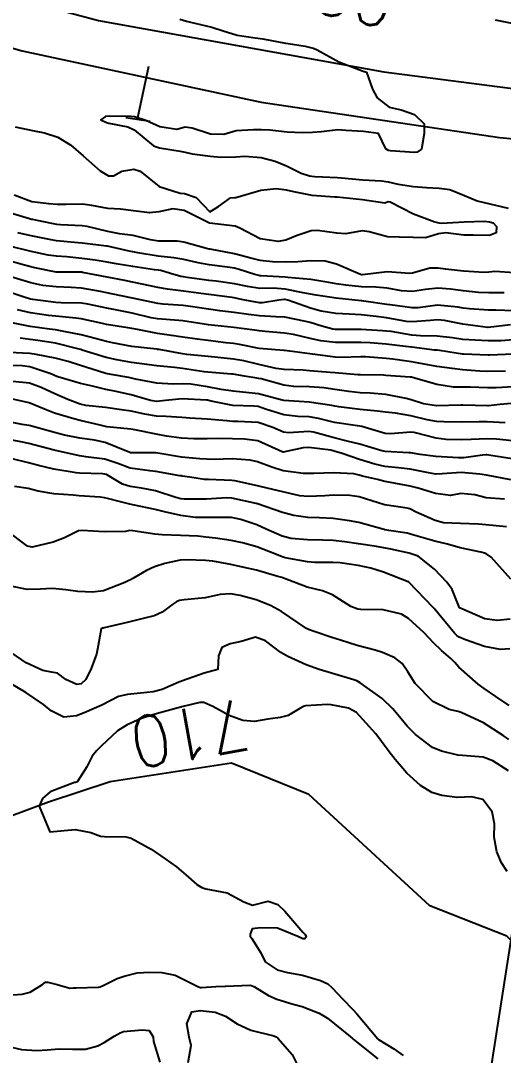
# Model space of a CAD drawing. Header units: metres. Extents: x 298520 to 308411, y 7433745 to 7450750.
# Drawn here: x 299258.3 to 299296.2, y 7449452.9 to 7449534.2 of the extents above; entities that cross this region are included whole.
import ezdxf
from ezdxf.enums import TextEntityAlignment as Align

# ---------------------------------------------------------------- set-up
doc = ezdxf.new("R2010")
doc.units = ezdxf.units.M
doc.header["$LTSCALE"] = 10
doc.linetypes.add('CONTINUO', pattern=[0])
for name, color, linetype in [('Cotas', 45, 'Continuous'), ('Curvas de Nivel 1m', 11, 'Continuous'), ('Curvas de Nivel 5m', 15, 'Continuous'), ('Hidrografia', 140, 'Continuous'), ('Linha Férrea', 251, 'TRACKS'), ('Pórtico', 62, 'Continuous'), ('TEXTO', 45, 'Continuous')]:
    doc.layers.add(name, color=color, linetype=linetype)
doc.styles.add('Style-STANDARD', font='STANDARD.shx')
doc.linetypes.add('TRACKS', pattern='A,0.15,[130,ltypeshp.shx,S=0.25,R=0,X=0,Y=0],0.15', length=0.3)

msp = doc.modelspace()

# ---------------------------------------------------------------- linework, layer by layer
at = {"layer": 'Curvas de Nivel 1m', "flags": 128}
for points, elevation in [([(299270.825, 7449534.338), (299271.351, 7449534.177), (299271.556, 7449534.122), (299273.344, 7449533.699), (299274.231, 7449533.41), (299275.335, 7449533.074), (299276.728, 7449532.873), (299277.331, 7449532.79), (299279.116, 7449532.452), (299279.326, 7449532.418), (299280.663, 7449532.22), (299281.199, 7449532.09), (299281.321, 7449532.054), (299281.607, 7449531.92), (299283.311, 7449530.98), (299285.227, 7449530.247), (299285.303, 7449530.22), (299285.346, 7449530.212), (299285.497, 7449530.167), (299285.95, 7449528.821), (299286.328, 7449528.154), (299287.272, 7449527.42), (299288.206, 7449527.193), (299289.264, 7449526.849), (299290.013, 7449526.112), (299290.012, 7449525.345), (299289.824, 7449524.114), (299289.471, 7449523.876), (299289.229, 7449523.855), (299287.376, 7449523.993), (299287.231, 7449524.015), (299287.022, 7449524.143), (299286.435, 7449525.342), (299285.246, 7449525.491), (299283.854, 7449525.577), (299283.247, 7449525.623), (299281.961, 7449525.488), (299281.245, 7449525.425), (299280.423, 7449525.4), (299279.245, 7449525.446), (299277.9, 7449525.599), (299277.247, 7449525.626), (299276.617, 7449525.64), (299275.245, 7449525.543), (299274.285, 7449525.257), (299273.243, 7449525.302), (299271.801, 7449525.77), (299271.248, 7449525.829), (299270.573, 7449525.667), (299269.248, 7449525.872), (299268.14, 7449526.371), (299267.257, 7449526.644), (299266.948, 7449526.693), (299265.258, 7449526.708), (299264.986, 7449526.675), (299264.607, 7449526.41), (299265.064, 7449526.215), (299265.25, 7449526.159), (299266.739, 7449525.879), (299267.245, 7449525.627), (299268.745, 7449524.365), (299269.232, 7449524.225), (299270.857, 7449523.963), (299271.228, 7449523.877), (299271.795, 7449523.753), (299273.222, 7449523.553), (299274.048, 7449523.474), (299275.221, 7449523.511), (299275.932, 7449523.57), (299277.221, 7449523.447), (299278.306, 7449523.16), (299279.211, 7449522.81), (299280.351, 7449522.223), (299281.01, 7449522.021), (299281.201, 7449521.986), (299281.442, 7449521.966), (299283.2, 7449521.878), (299283.531, 7449521.855), (299285.198, 7449521.707), (299286.671, 7449521.621), (299287.197, 7449521.544), (299287.971, 7449521.356), (299289.193, 7449521.168), (299290.207, 7449521.095), (299291.192, 7449521.056), (299292.037, 7449520.932), (299293.187, 7449520.476), (299294.182, 7449520.06), (299295.181, 7449519.814), (299296.618, 7449519.469)], 731), ([(299257.87, 7449525.87), (299259.244, 7449525.593), (299260.175, 7449525.399), (299261.239, 7449525.053), (299262.264, 7449524.44), (299263.224, 7449523.584), (299264.562, 7449522.417), (299265.207, 7449522.005), (299265.599, 7449522.013), (299266.269, 7449522.394), (299267.215, 7449522.539), (299267.695, 7449522.375), (299269.195, 7449521.173), (299270.856, 7449520.667), (299271.187, 7449520.616), (299272.111, 7449520.321), (299273.172, 7449519.198), (299273.861, 7449519.618), (299274.8, 7449520.294), (299275.155, 7449520.319), (299275.183, 7449520.318), (299275.221, 7449520.327), (299277.189, 7449520.893), (299278.424, 7449521.014), (299279.19, 7449520.924), (299279.751, 7449520.794), (299281.186, 7449520.488), (299283.002, 7449520.375), (299283.185, 7449520.367), (299285.183, 7449520.17), (299286.928, 7449519.892), (299287.182, 7449520.001), (299287.353, 7449519.967), (299289.172, 7449519.043), (299290.867, 7449518.402), (299291.165, 7449518.319), (299291.373, 7449518.305), (299293.166, 7449518.392), (299294.773, 7449518.448), (299295.166, 7449518.404), (299295.434, 7449518.314), (299295.703, 7449518.042), (299295.672, 7449517.525), (299295.152, 7449517.331), (299293.866, 7449517.349), (299293.152, 7449517.357), (299291.716, 7449517.53), (299291.153, 7449517.459), (299290.118, 7449517.14), (299289.149, 7449517.17), (299288.072, 7449517.208), (299287.149, 7449517.229), (299285.695, 7449517.622), (299285.156, 7449517.684), (299283.876, 7449517.459), (299283.153, 7449517.5), (299281.643, 7449517.726), (299281.155, 7449517.702), (299280.045, 7449517.336), (299279.144, 7449516.972), (299278.541, 7449516.847), (299277.145, 7449517.073), (299275.547, 7449517.894), (299275.159, 7449518.054), (299273.163, 7449518.31), (299271.173, 7449519.292), (299270.259, 7449519.429), (299269.171, 7449519.188), (299268.439, 7449519.099), (299267.172, 7449519.261), (299266.168, 7449519.391), (299265.173, 7449519.461), (299263.91, 7449519.689), (299263.177, 7449519.791), (299261.866, 7449519.753), (299261.176, 7449519.76), (299260.524, 7449519.808), (299259.178, 7449519.982), (299257.797, 7449520.494)], 732), ([(299297.117, 7449514.393), (299295.577, 7449514.503), (299295.117, 7449514.458), (299294.739, 7449514.432), (299293.117, 7449514.512), (299291.711, 7449514.684), (299291.12, 7449514.763), (299290.464, 7449514.762), (299289.115, 7449514.361), (299288.889, 7449514.348), (299287.116, 7449514.485), (299285.181, 7449514.236), (299285.113, 7449514.228), (299285.026, 7449514.259), (299283.122, 7449515.071), (299282.236, 7449515.315), (299281.124, 7449515.343), (299280.1, 7449515.253), (299279.123, 7449515.23), (299278.113, 7449515.26), (299277.124, 7449515.365), (299276.4, 7449515.545), (299275.129, 7449515.893), (299273.201, 7449516.241), (299273.132, 7449516.251), (299272.905, 7449516.312), (299271.14, 7449516.814), (299270.607, 7449516.872), (299269.141, 7449516.882), (299268.515, 7449516.994), (299267.147, 7449517.316), (299266.08, 7449517.465), (299265.151, 7449517.634), (299263.545, 7449518.038), (299263.158, 7449518.098), (299261.444, 7449518.162), (299261.159, 7449518.192), (299259.752, 7449518.471), (299259.258, 7449518.573), (299259.164, 7449518.595), (299259.003, 7449518.643), (299257.17, 7449519.189)], 731), ([(299297.077, 7449511.399), (299295.655, 7449511.467), (299295.077, 7449511.466), (299293.583, 7449511.56), (299293.078, 7449511.626), (299292.699, 7449511.696), (299291.08, 7449511.844), (299289.541, 7449511.652), (299289.078, 7449511.634), (299287.355, 7449511.871), (299287.09, 7449511.914), (299285.274, 7449512.167), (299285.114, 7449512.19), (299285.093, 7449512.192), (299285.07, 7449512.193), (299283.095, 7449512.396), (299281.524, 7449512.641), (299281.098, 7449512.706), (299280.51, 7449512.814), (299279.102, 7449513.117), (299278.159, 7449513.193), (299277.102, 7449513.175), (299276.136, 7449513.307), (299275.105, 7449513.532), (299273.679, 7449513.733), (299273.108, 7449513.798), (299271.401, 7449514.036), (299271.11, 7449514.072), (299270.89, 7449514.112), (299270.094, 7449514.345), (299269.325, 7449514.567), (299269.115, 7449514.602), (299268.836, 7449514.642), (299267.118, 7449514.894), (299265.826, 7449515.105), (299265.121, 7449515.225), (299264.165, 7449515.377), (299263.124, 7449515.527), (299261.928, 7449515.639), (299261.125, 7449515.699), (299260.461, 7449515.795), (299259.129, 7449516.083), (299257.422, 7449516.497)], 729), ([(299296.8, 7449510.298), (299295.063, 7449510.093), (299295.019, 7449510.094), (299293.066, 7449510.359), (299291.619, 7449510.643), (299291.069, 7449510.696), (299290.522, 7449510.652), (299289.067, 7449510.533), (299288.625, 7449510.569), (299287.074, 7449510.851), (299286.259, 7449510.969), (299285.077, 7449511.088), (299284.119, 7449511.138), (299283.078, 7449511.189), (299281.919, 7449511.369), (299281.084, 7449511.606), (299279.312, 7449512.238), (299279.094, 7449512.302), (299279.026, 7449512.309), (299278.606, 7449512.245), (299277.311, 7449512.036), (299277.09, 7449512.041), (299275.81, 7449512.279), (299275.207, 7449512.401), (299275.094, 7449512.424), (299274.94, 7449512.446), (299273.097, 7449512.681), (299272.669, 7449512.742), (299271.099, 7449512.952), (299269.86, 7449513.108), (299269.102, 7449513.247), (299267.995, 7449513.48), (299267.106, 7449513.668), (299266.506, 7449513.788), (299265.109, 7449514.045), (299263.168, 7449514.429), (299263.113, 7449514.44), (299261.113, 7449514.45), (299259.43, 7449514.789), (299259.117, 7449514.859), (299258.62, 7449514.983), (299257.122, 7449515.403)], 728), ([(299297.054, 7449509.117), (299296.035, 7449509.059), (299295.053, 7449509.043), (299294.022, 7449509.091), (299293.054, 7449509.164), (299292.249, 7449509.276), (299291.056, 7449509.424), (299289.722, 7449509.447), (299289.057, 7449509.503), (299287.426, 7449509.77), (299287.06, 7449509.817), (299286.76, 7449509.845), (299285.061, 7449509.948), (299283.306, 7449509.942), (299283.06, 7449509.945), (299282.842, 7449509.975), (299281.99, 7449510.206), (299281.067, 7449510.48), (299280.713, 7449510.579), (299279.073, 7449510.912), (299278.376, 7449510.945), (299277.074, 7449511.015), (299276.22, 7449511.128), (299275.078, 7449511.284), (299273.965, 7449511.416), (299273.081, 7449511.531), (299271.651, 7449511.758), (299271.085, 7449511.831), (299269.504, 7449511.936), (299269.087, 7449511.99), (299267.219, 7449512.379), (299267.093, 7449512.405), (299265.447, 7449512.756), (299265.097, 7449512.825), (299264.585, 7449512.928), (299263.101, 7449513.194), (299262.289, 7449513.25), (299261.101, 7449513.281), (299260.043, 7449513.407), (299259.104, 7449513.614), (299257.534, 7449514.071)], 727), ([(299297.042, 7449507.99), (299295.166, 7449507.924), (299295.041, 7449507.923), (299293.117, 7449507.994), (299293.042, 7449507.999), (299292.541, 7449508.078), (299291.231, 7449508.283), (299291.045, 7449508.303), (299290.825, 7449508.322), (299289.047, 7449508.548), (299288.558, 7449508.615), (299287.049, 7449508.781), (299285.779, 7449508.888), (299285.05, 7449508.924), (299284.305, 7449508.923), (299283.05, 7449508.921), (299281.899, 7449509.055), (299281.053, 7449509.245), (299279.745, 7449509.544), (299279.057, 7449509.652), (299277.528, 7449509.785), (299277.059, 7449509.835), (299276.683, 7449509.89), (299275.061, 7449510.101), (299273.063, 7449510.31), (299271.067, 7449510.619), (299270.752, 7449510.65), (299269.069, 7449510.78), (299268.569, 7449510.866), (299267.076, 7449511.224), (299266.038, 7449511.436), (299265.081, 7449511.61), (299263.578, 7449511.933), (299263.087, 7449512.003), (299261.485, 7449512.048), (299261.087, 7449512.074), (299259.266, 7449512.301), (299259.091, 7449512.334), (299258.596, 7449512.485), (299257.098, 7449512.976)], 726), ([(299297.007, 7449505.43), (299295.69, 7449505.36), (299295.006, 7449505.352), (299293.667, 7449505.403), (299293.006, 7449505.41), (299292.335, 7449505.409), (299291.008, 7449505.611), (299289.29, 7449506.117), (299289.014, 7449506.193), (299288.935, 7449506.2), (299287.016, 7449506.327), (299286.82, 7449506.339), (299285.016, 7449506.375), (299284.805, 7449506.384), (299283.018, 7449506.541), (299282.641, 7449506.573), (299281.02, 7449506.702), (299280.507, 7449506.738), (299279.021, 7449506.796), (299278.39, 7449506.879), (299277.027, 7449507.2), (299275.841, 7449507.467), (299275.033, 7449507.6), (299273.583, 7449507.756), (299273.035, 7449507.812), (299271.382, 7449507.982), (299271.038, 7449508.03), (299269.187, 7449508.358), (299269.063, 7449508.38), (299269.043, 7449508.384), (299269.017, 7449508.387), (299267.045, 7449508.614), (299265.528, 7449508.883), (299265.049, 7449508.986), (299264.268, 7449509.201), (299263.054, 7449509.524), (299261.716, 7449509.783), (299261.057, 7449509.908), (299260.58, 7449509.979), (299259.06, 7449510.166), (299257.475, 7449510.496)], 724), ([(299296.889, 7449504.136), (299295.964, 7449504.04), (299295.091, 7449503.95), (299294.992, 7449503.946), (299293.071, 7449503.991), (299292.992, 7449503.988), (299292.909, 7449503.988), (299290.991, 7449503.948), (299289.974, 7449504.11), (299288.996, 7449504.405), (299288.616, 7449504.504), (299287, 7449504.831), (299285.784, 7449504.941), (299285.001, 7449504.972), (299284.115, 7449505.066), (299283.003, 7449505.233), (299282.146, 7449505.344), (299281.005, 7449505.423), (299279.771, 7449505.466), (299279.006, 7449505.569), (299277.218, 7449506.051), (299277.011, 7449506.1), (299276.875, 7449506.126), (299275.897, 7449506.277), (299275.015, 7449506.42), (299274.873, 7449506.433), (299273.017, 7449506.574), (299272.724, 7449506.606), (299271.021, 7449506.871), (299270.407, 7449506.955), (299269.024, 7449507.092), (299268.216, 7449507.177), (299267.027, 7449507.347), (299265.88, 7449507.547), (299265.033, 7449507.739), (299263.154, 7449508.316), (299263.042, 7449508.356), (299262.798, 7449508.432), (299261.047, 7449508.87), (299259.651, 7449509.073), (299259.05, 7449509.154), (299258.275, 7449509.264)], 723), ([(299296.399, 7449502.616), (299294.979, 7449502.681), (299294.351, 7449502.684), (299292.979, 7449502.654), (299291.558, 7449502.671), (299290.979, 7449502.711), (299290.254, 7449502.834), (299288.983, 7449503.145), (299287.757, 7449503.36), (299286.986, 7449503.439), (299286.35, 7449503.513), (299284.988, 7449503.661), (299283.314, 7449503.863), (299282.99, 7449503.922), (299282.758, 7449503.961), (299280.993, 7449504.22), (299278.994, 7449504.347), (299278.86, 7449504.375), (299276.999, 7449504.881), (299275.748, 7449505.026), (299275.001, 7449505.084), (299274.078, 7449505.223), (299273.004, 7449505.425), (299271.688, 7449505.641), (299271.006, 7449505.67), (299270.31, 7449505.645), (299269.007, 7449505.734), (299267.341, 7449506.046), (299267.01, 7449506.128), (299266.802, 7449506.174), (299265.418, 7449506.404), (299265.014, 7449506.477), (299264.927, 7449506.498), (299263.023, 7449507.101), (299262.045, 7449507.423), (299261.031, 7449507.688), (299259.528, 7449507.98), (299259.036, 7449508.049), (299257.396, 7449508.138)], 722), ([(299296.96, 7449501.182), (299295.696, 7449501.308), (299294.962, 7449501.355), (299293.725, 7449501.299), (299292.961, 7449501.258), (299291.759, 7449501.29), (299290.962, 7449501.405), (299289.244, 7449501.842), (299288.969, 7449501.867), (299287.374, 7449501.729), (299286.967, 7449501.765), (299285.645, 7449502.16), (299285.133, 7449502.326), (299284.975, 7449502.352), (299284.773, 7449502.374), (299282.977, 7449502.643), (299281.714, 7449502.943), (299280.981, 7449503.075), (299280.095, 7449503.115), (299278.983, 7449503.229), (299277.559, 7449503.683), (299276.989, 7449503.877), (299276.639, 7449503.915), (299274.99, 7449503.972), (299273.296, 7449504.307), (299272.994, 7449504.382), (299272.906, 7449504.399), (299270.994, 7449504.485), (299269.701, 7449504.349), (299268.992, 7449504.281), (299268.518, 7449504.365), (299266.997, 7449504.817), (299265.694, 7449505.094), (299265.001, 7449505.237), (299263.947, 7449505.477), (299263.006, 7449505.69), (299261.24, 7449506.218), (299261.011, 7449506.307), (299260.915, 7449506.354), (299260.677, 7449506.455), (299259.021, 7449506.996), (299258.428, 7449507.08), (299257.029, 7449507.107)], 721), ([(299296.839, 7449498.116), (299294.927, 7449498.491), (299294.407, 7449498.576), (299292.929, 7449498.709), (299291.433, 7449498.597), (299290.928, 7449498.575), (299290.366, 7449498.668), (299288.931, 7449498.951), (299287.999, 7449499.062), (299286.933, 7449499.184), (299286.135, 7449499.352), (299284.938, 7449499.718), (299283.579, 7449500.184), (299282.946, 7449500.384), (299282.697, 7449500.444), (299280.95, 7449500.668), (299280.525, 7449500.648), (299278.944, 7449500.304), (299278.871, 7449500.314), (299276.957, 7449501.177), (299275.912, 7449501.322), (299274.959, 7449501.34), (299273.898, 7449501.362), (299272.958, 7449501.343), (299271.934, 7449501.349), (299270.959, 7449501.403), (299269.768, 7449501.545), (299268.963, 7449501.706), (299267.286, 7449502.059), (299266.969, 7449502.108), (299265.088, 7449502.291), (299264.971, 7449502.311), (299264.554, 7449502.414), (299262.976, 7449502.788), (299262.49, 7449502.923), (299260.982, 7449503.36), (299260.189, 7449503.666), (299258.99, 7449504.189), (299257.576, 7449504.494)], 719), ([(299296.328, 7449496.61), (299294.903, 7449496.711), (299294.007, 7449496.958), (299292.908, 7449497.055), (299292.103, 7449496.884), (299290.907, 7449497.046), (299289.558, 7449497.469), (299288.916, 7449497.638), (299287.092, 7449497.966), (299286.921, 7449498.004), (299286.354, 7449498.149), (299285.179, 7449498.42), (299284.926, 7449498.491), (299284.504, 7449498.597), (299282.928, 7449498.676), (299281.349, 7449498.635), (299280.927, 7449498.614), (299280.539, 7449498.611), (299278.929, 7449498.84), (299278.056, 7449499.124), (299276.936, 7449499.534), (299276.342, 7449499.673), (299274.938, 7449499.784), (299273.509, 7449499.733), (299272.937, 7449499.74), (299272.394, 7449499.774), (299270.939, 7449499.905), (299269.081, 7449500.219), (299268.942, 7449500.234), (299267.076, 7449500.244), (299266.942, 7449500.259), (299266.852, 7449500.291), (299266.641, 7449500.385), (299264.952, 7449501.048), (299264.126, 7449501.248), (299262.958, 7449501.405), (299261.758, 7449501.645), (299260.964, 7449501.853), (299259.082, 7449502.368), (299258.972, 7449502.392), (299258.43, 7449502.485), (299256.975, 7449502.755)], 718), ([(299296.489, 7449494.422), (299294.878, 7449494.586), (299294.301, 7449494.634), (299292.879, 7449494.681), (299291.539, 7449494.749), (299290.881, 7449494.916), (299289.406, 7449495.596), (299288.89, 7449495.842), (299288.675, 7449495.908), (299286.893, 7449496.15), (299284.902, 7449496.786), (299284.181, 7449496.9), (299282.904, 7449496.913), (299282.223, 7449496.88), (299280.902, 7449496.814), (299280.251, 7449496.878), (299278.907, 7449497.177), (299277.689, 7449497.474), (299276.914, 7449497.664), (299275.148, 7449498.058), (299274.92, 7449498.085), (299273.084, 7449498.145), (299272.921, 7449498.141), (299272.759, 7449498.15), (299271.594, 7449498.33), (299271.002, 7449498.417), (299270.924, 7449498.429), (299270.822, 7449498.443), (299268.927, 7449498.783), (299268.463, 7449498.83), (299266.93, 7449499.052), (299265.942, 7449499.404), (299264.936, 7449499.749), (299263.425, 7449499.938), (299262.939, 7449500), (299260.943, 7449500.45), (299258.95, 7449500.97), (299258.33, 7449501.108), (299256.956, 7449501.374)], 717), ([(299296.827, 7449490.314), (299295.283, 7449492.046), (299294.856, 7449492.326), (299294.483, 7449492.427), (299292.86, 7449492.793), (299291.853, 7449493.075), (299290.865, 7449493.306), (299289.202, 7449493.784), (299288.871, 7449493.888), (299288.676, 7449493.928), (299287.248, 7449494.144), (299286.925, 7449494.201), (299286.874, 7449494.213), (299286.783, 7449494.242), (299284.879, 7449494.769), (299284.15, 7449494.908), (299282.882, 7449495.083), (299281.805, 7449495.129), (299280.882, 7449495.164), (299279.785, 7449495.33), (299278.886, 7449495.549), (299276.924, 7449496.228), (299276.893, 7449496.244), (299276.832, 7449496.261), (299274.899, 7449496.673), (299274.493, 7449496.7), (299272.906, 7449496.606), (299271.162, 7449496.593), (299270.906, 7449496.62), (299270.506, 7449496.745), (299268.912, 7449497.261), (299267.814, 7449497.471), (299266.915, 7449497.6), (299266.317, 7449497.789), (299265.272, 7449498.405), (299265.047, 7449498.531), (299264.925, 7449498.574), (299264.741, 7449498.596), (299262.925, 7449498.654), (299262.68, 7449498.678), (299260.928, 7449498.964), (299259.706, 7449499.244), (299258.933, 7449499.461), (299257.647, 7449499.781)], 716), ([(299296.761, 7449484.833), (299296.01, 7449484.788), (299294.763, 7449485.031), (299293.271, 7449485.561), (299292.77, 7449485.77), (299292.59, 7449485.892), (299292.417, 7449486.075), (299290.802, 7449488.023), (299290.733, 7449488.101), (299288.823, 7449490.088), (299288.805, 7449490.103), (299288.764, 7449490.121), (299286.834, 7449490.878), (299285.82, 7449491.179), (299284.841, 7449491.403), (299283.428, 7449491.6), (299282.844, 7449491.622), (299281.435, 7449491.62), (299280.845, 7449491.667), (299279.104, 7449491.982), (299278.85, 7449492.062), (299278.422, 7449492.244), (299276.859, 7449492.857), (299275.753, 7449493.168), (299274.864, 7449493.359), (299273.635, 7449493.533), (299272.866, 7449493.627), (299272.234, 7449493.687), (299270.867, 7449493.754), (299269.425, 7449493.797), (299268.868, 7449493.843), (299267.123, 7449494.125), (299266.87, 7449494.13), (299266.556, 7449494.071), (299264.869, 7449494.032), (299263.142, 7449494.155), (299262.87, 7449494.107), (299261.748, 7449493.557), (299260.861, 7449493.214), (299259.219, 7449492.837), (299258.857, 7449492.901), (299257.159, 7449494.208)], 714), ([(299296.708, 7449480.377), (299295.667, 7449481.092), (299294.728, 7449481.724), (299294.268, 7449482.055), (299292.746, 7449483.407), (299292.436, 7449483.761), (299292.109, 7449484.08), (299291.376, 7449484.708), (299290.765, 7449485.324), (299290.024, 7449486.108), (299288.794, 7449487.235), (299288.237, 7449487.568), (299286.8, 7449487.903), (299285.043, 7449487.925), (299284.801, 7449487.96), (299284.269, 7449488.175), (299282.812, 7449489.085), (299282.02, 7449489.407), (299280.818, 7449489.698), (299279.381, 7449490.234), (299278.826, 7449490.441), (299278.531, 7449490.539), (299276.834, 7449491.029), (299275.873, 7449491.239), (299274.84, 7449491.462), (299273.419, 7449491.73), (299272.845, 7449491.785), (299271.341, 7449491.838), (299270.845, 7449491.805), (299269.646, 7449491.547), (299268.837, 7449491.288), (299268.206, 7449490.992), (299267.136, 7449490.377), (299266.934, 7449490.267), (299266.821, 7449490.217), (299266.49, 7449490.055), (299264.813, 7449489.403), (299263.947, 7449489.283), (299262.812, 7449489.345), (299261.86, 7449489.491), (299260.814, 7449489.586), (299259.875, 7449489.526), (299258.813, 7449489.51), (299257.544, 7449489.764)], 713), ([(299296.68, 7449477.704), (299296.221, 7449478.035), (299294.693, 7449479.015), (299292.931, 7449479.837), (299292.701, 7449479.907), (299292.564, 7449479.934), (299291.976, 7449480.081), (299290.712, 7449480.715), (299289.324, 7449482.114), (299288.742, 7449483.034), (299288.306, 7449483.684), (299287.723, 7449484.135), (299286.759, 7449484.562), (299286.179, 7449484.739), (299284.767, 7449485.116), (299283.438, 7449485.518), (299282.776, 7449485.736), (299281.382, 7449486.211), (299280.935, 7449486.369), (299280.785, 7449486.447), (299280.132, 7449486.884), (299278.798, 7449487.778), (299277.954, 7449488.248), (299276.807, 7449488.695), (299275.568, 7449489.036), (299274.812, 7449489.178), (299273.99, 7449489.119), (299272.808, 7449488.838), (299271.164, 7449488.693), (299270.806, 7449488.653), (299270.578, 7449488.57), (299270.267, 7449488.345), (299269.427, 7449487.723), (299268.794, 7449487.444), (299267.928, 7449487.232), (299266.789, 7449486.938), (299264.875, 7449486.499), (299264.784, 7449486.471), (299264.74, 7449486.454), (299264.645, 7449486.411), (299264.351, 7449484.822), (299264.269, 7449484.415), (299263.861, 7449483.3), (299263.431, 7449482.423), (299263.067, 7449482.087), (299262.727, 7449482.04), (299261.857, 7449482.443), (299261.213, 7449482.928), (299260.738, 7449483.009), (299260.065, 7449483.142), (299258.746, 7449483.75), (299257.637, 7449484.491)], 712), ([(299296.651, 7449475.255), (299295.425, 7449476.042), (299294.666, 7449476.337), (299293.041, 7449476.449), (299292.667, 7449476.489), (299291.372, 7449476.792), (299290.673, 7449477.092), (299289.35, 7449478.113), (299288.689, 7449478.776), (299288.077, 7449479.51), (299287.552, 7449480.137), (299286.715, 7449480.933), (299284.998, 7449482.167), (299284.734, 7449482.319), (299284.493, 7449482.414), (299282.74, 7449482.934), (299281.76, 7449483.222), (299280.747, 7449483.595), (299279.302, 7449484.235), (299278.758, 7449484.565), (299277.544, 7449485.48), (299276.776, 7449485.772), (299275.638, 7449485.409), (299274.767, 7449485.244), (299274.109, 7449484.95), (299273.853, 7449484.299), (299273.811, 7449483.23), (299272.739, 7449482.931), (299271.023, 7449482.336), (299270.812, 7449482.259), (299270.731, 7449482.228), (299269.441, 7449481.634), (299268.719, 7449481.461), (299267.727, 7449481.361), (299266.716, 7449481.257), (299266.011, 7449481.093), (299264.703, 7449480.41), (299263.312, 7449479.808), (299262.694, 7449479.583), (299261.712, 7449479.464), (299260.698, 7449479.96), (299260.114, 7449480.466), (299258.722, 7449481.411), (299256.861, 7449482.499)], 711), ([(299257.306, 7449457.619), (299258.435, 7449457.713), (299259.062, 7449457.849), (299260.037, 7449458.464), (299260.272, 7449458.635), (299260.446, 7449458.656), (299261.181, 7449458.449), (299262.189, 7449458.183), (299262.44, 7449458.187), (299262.661, 7449458.208), (299264.441, 7449458.255), (299264.571, 7449458.279), (299264.85, 7449458.406), (299265.908, 7449458.938), (299266.454, 7449459.127), (299267.458, 7449459.375), (299268.459, 7449459.436), (299269.406, 7449459.403), (299270.456, 7449459.182), (299272.236, 7449458.313), (299272.374, 7449458.243), (299272.442, 7449458.236), (299272.515, 7449458.236), (299273.645, 7449458.298), (299274.392, 7449458.342), (299274.444, 7449458.343), (299276.315, 7449458.401), (299276.445, 7449458.385), (299276.686, 7449458.266), (299277.783, 7449457.596), (299278.434, 7449457.315), (299279.729, 7449456.928), (299280.428, 7449456.724), (299281.762, 7449456.207), (299282.417, 7449455.819), (299284.081, 7449454.492), (299284.394, 7449454.212), (299284.444, 7449454.169), (299286.378, 7449452.62)], 711), ([(299271.471, 7449452.324), (299271.724, 7449453.658), (299271.566, 7449454.322), (299271.36, 7449455.374), (299271.759, 7449456.32), (299272.424, 7449456.423), (299273.588, 7449456.298), (299274.418, 7449455.962), (299275.319, 7449455.372), (299276.402, 7449454.87), (299278.213, 7449454.426), (299278.394, 7449454.335), (299278.514, 7449454.239), (299279.654, 7449452.953), (299280.016, 7449452.224)], 712), ([(299257.261, 7449453.626), (299258.386, 7449453.354), (299259.576, 7449453.277), (299260.386, 7449453.335), (299261.351, 7449453.414), (299262.383, 7449453.39), (299263.411, 7449453.391), (299264.385, 7449453.651), (299264.88, 7449453.913), (299265.669, 7449454.397), (299266.125, 7449454.665), (299266.399, 7449454.773), (299267.866, 7449454.903), (299268.4, 7449454.838), (299268.732, 7449454.357), (299268.761, 7449453.984), (299269.238, 7449452.351)], 712)]:
    msp.add_lwpolyline(points, dxfattribs=dict(at, elevation=elevation))
at = {"layer": 'Curvas de Nivel 5m', "flags": 128}
for points, elevation in [([(299295.596, 7449534.288), (299296.911, 7449534.027)], 730), ([(299296.32, 7449512.813), (299295.095, 7449512.826), (299294.295, 7449512.858), (299293.096, 7449512.966), (299292.081, 7449513.103), (299291.099, 7449513.194), (299290.117, 7449513.09), (299289.095, 7449512.931), (299288.25, 7449512.974), (299287.103, 7449513.185), (299286.211, 7449513.261), (299285.104, 7449513.291), (299283.864, 7449513.423), (299283.106, 7449513.532), (299282.537, 7449513.628), (299281.109, 7449513.865), (299279.319, 7449514.03), (299279.111, 7449514.046), (299277.214, 7449514.156), (299277.112, 7449514.162), (299277.025, 7449514.174), (299276.718, 7449514.266), (299275.489, 7449514.657), (299275.118, 7449514.755), (299274.567, 7449514.847), (299273.12, 7449515.033), (299272.253, 7449515.188), (299271.124, 7449515.433), (299270.346, 7449515.562), (299269.126, 7449515.704), (299267.533, 7449515.972), (299267.13, 7449516.046), (299266.842, 7449516.096), (299265.468, 7449516.405), (299265.134, 7449516.479), (299265.048, 7449516.497), (299263.137, 7449516.72), (299262.822, 7449516.749), (299261.14, 7449516.921), (299260.588, 7449517.012), (299259.145, 7449517.308), (299258.101, 7449517.538)], 730), ([(299296.402, 7449506.657), (299295.022, 7449506.648), (299294.409, 7449506.669), (299293.024, 7449506.783), (299292.229, 7449506.877), (299291.027, 7449507.041), (299289.903, 7449507.238), (299289.032, 7449507.401), (299287.557, 7449507.613), (299287.036, 7449507.664), (299285.419, 7449507.783), (299285.037, 7449507.788), (299283.487, 7449507.735), (299283.036, 7449507.762), (299281.258, 7449507.998), (299281.04, 7449508.029), (299279.453, 7449508.236), (299279.043, 7449508.294), (299278.988, 7449508.296), (299277.045, 7449508.459), (299275.519, 7449508.754), (299275.048, 7449508.836), (299274.444, 7449508.901), (299273.05, 7449509.068), (299272.188, 7449509.182), (299271.053, 7449509.347), (299270.173, 7449509.462), (299269.056, 7449509.628), (299267.502, 7449509.932), (299267.059, 7449510.015), (299266.739, 7449510.064), (299265.062, 7449510.343), (299264.743, 7449510.413), (299263.068, 7449510.791), (299262.66, 7449510.843), (299261.071, 7449510.983), (299260.49, 7449511.041), (299259.074, 7449511.247), (299258.07, 7449511.498)], 725), ([(299296.94, 7449499.768), (299295.256, 7449500.047), (299294.944, 7449500.098), (299294.898, 7449500.096), (299294.602, 7449500.053), (299293.151, 7449499.857), (299292.941, 7449499.854), (299292.722, 7449499.854), (299290.941, 7449499.952), (299289.713, 7449500.112), (299288.945, 7449500.237), (299288.821, 7449500.246), (299286.946, 7449500.341), (299286.697, 7449500.393), (299284.954, 7449500.929), (299283.98, 7449501.157), (299282.961, 7449501.414), (299281.314, 7449501.868), (299280.968, 7449501.911), (299279.372, 7449501.831), (299278.967, 7449501.875), (299278.13, 7449502.248), (299276.977, 7449502.634), (299275.391, 7449502.698), (299274.977, 7449502.71), (299274.506, 7449502.766), (299272.979, 7449502.881), (299271.614, 7449502.965), (299270.98, 7449503.032), (299269.735, 7449503.104), (299268.981, 7449503.135), (299268.064, 7449503.287), (299266.984, 7449503.521), (299266.226, 7449503.632), (299264.987, 7449503.801), (299263.436, 7449503.978), (299262.989, 7449504.082), (299262.032, 7449504.44), (299260.997, 7449504.89), (299259.928, 7449505.392), (299259.005, 7449505.711), (299257.662, 7449505.845)], 720), ([(299296.79, 7449487.173), (299295.752, 7449487.077), (299294.79, 7449487.206), (299292.803, 7449488.07), (299292.234, 7449489.496), (299291.813, 7449490.085), (299290.838, 7449491.097), (299289.563, 7449492.113), (299288.855, 7449492.369), (299287.399, 7449492.683), (299286.859, 7449492.785), (299286.114, 7449492.904), (299284.862, 7449493.091), (299283.792, 7449493.252), (299282.865, 7449493.35), (299282.035, 7449493.372), (299280.865, 7449493.405), (299279.572, 7449493.526), (299278.868, 7449493.705), (299277.613, 7449494.253), (299276.876, 7449494.578), (299275.619, 7449495.017), (299274.882, 7449495.152), (299274.018, 7449495.167), (299272.886, 7449495.158), (299272.035, 7449495.174), (299270.888, 7449495.313), (299269.627, 7449495.617), (299268.894, 7449495.79), (299267.121, 7449496.157), (299266.9, 7449496.208), (299266.162, 7449496.391), (299265.145, 7449496.646), (299264.906, 7449496.711), (299264.55, 7449496.771), (299262.907, 7449496.877), (299262.433, 7449496.91), (299260.909, 7449497.024), (299259.688, 7449497.246), (299258.912, 7449497.431), (299257.815, 7449497.59)], 715), ([(299296.556, 7449467.35), (299296.106, 7449468.035), (299295.731, 7449468.878), (299295.526, 7449470.041), (299295.554, 7449471.085), (299295.363, 7449472.042), (299294.622, 7449472.99), (299293.766, 7449473.205), (299292.624, 7449473.151), (299291.415, 7449473.303), (299290.628, 7449473.558), (299289.723, 7449474.109), (299288.647, 7449475.083), (299287.736, 7449476.134), (299287.268, 7449476.741), (299286.677, 7449477.551), (299286.221, 7449478.155), (299284.7, 7449479.842), (299284.07, 7449480.176), (299282.707, 7449480.454), (299282.423, 7449480.478), (299280.705, 7449480.356), (299280.595, 7449480.331), (299280.385, 7449480.223), (299279.329, 7449479.601), (299278.695, 7449479.453), (299277.748, 7449479.308), (299276.692, 7449479.132), (299275.774, 7449479.197), (299274.696, 7449479.596), (299273.41, 7449480.303), (299272.707, 7449480.615), (299272.4, 7449480.622), (299271.197, 7449480.333), (299270.702, 7449480.21), (299269.241, 7449479.811), (299268.696, 7449479.649), (299267.732, 7449479.33), (299266.688, 7449478.872), (299265.918, 7449478.391), (299264.671, 7449477.223), (299264.263, 7449476.818), (299263.931, 7449476.417), (299263.503, 7449475.569), (299262.786, 7449474.428), (299262.707, 7449474.354), (299262.632, 7449474.345), (299262.537, 7449474.337), (299260.624, 7449473.609), (299260.017, 7449473.068), (299259.775, 7449472.468), (299260.593, 7449470.46), (299262.595, 7449470.653), (299263.832, 7449470.418), (299264.589, 7449470.125), (299264.913, 7449470.082), (299266.588, 7449470.068), (299267.001, 7449469.962), (299268.574, 7449469.089), (299269.672, 7449468.349), (299270.557, 7449467.715), (299271.302, 7449467.08), (299272.162, 7449466.316), (299272.54, 7449466.089), (299272.855, 7449465.99), (299274.534, 7449465.678), (299275.838, 7449464.962), (299276.519, 7449464.704), (299277.768, 7449465.008), (299278.52, 7449464.739), (299279.083, 7449464.234), (299280.496, 7449462.569), (299280.662, 7449462.385), (299280.745, 7449462.217), (299280.652, 7449462.058), (299280.491, 7449462.044), (299280.107, 7449462.224), (299278.499, 7449462.878), (299277.149, 7449462.91), (299276.499, 7449462.836), (299276.347, 7449462.419), (299276.341, 7449462.272), (299276.491, 7449462.085), (299277.178, 7449460.957), (299277.536, 7449460.254), (299278.463, 7449459.61), (299279.289, 7449459.403), (299280.457, 7449459.189), (299281.873, 7449458.784), (299282.448, 7449458.519), (299282.79, 7449458.195), (299283.592, 7449457.34), (299284.426, 7449456.5), (299284.725, 7449456.167), (299286.393, 7449454.18), (299286.429, 7449454.149), (299287.647, 7449453.392), (299288.381, 7449452.883)], 710)]:
    msp.add_lwpolyline(points, dxfattribs=dict(at, elevation=elevation))
at = {"layer": 'Hidrografia'}
msp.add_lwpolyline([(299308.174, 7449453.154), (299301.504, 7449457.435), (299296.522, 7449462.266), (299290.476, 7449464.635), (299280.959, 7449473.397), (299274.883, 7449475.855), (299265.345, 7449474.396), (299260.5, 7449472.783), (299257.193, 7449471.554)], dxfattribs=at)
at = {"layer": 'Linha Férrea', "flags": 128}
for points in [[(298729.261, 7450749.95), (298734.809, 7450730.65), (298742.343, 7450703.451), (298750.119, 7450676.237), (298757.889, 7450649.199), (298765.189, 7450623.712), (298769.985, 7450606.424), (298776.494, 7450583.287), (298783.055, 7450560.248), (298788.164, 7450542.214), (298793.821, 7450521.584), (298798.125, 7450506.606), (298804.386, 7450484.418), (298809.295, 7450466.837), (298814.551, 7450448.858), (298819.559, 7450431.225), (298826.267, 7450408.649), (298831.926, 7450389.314), (298837.135, 7450370.779), (298842.092, 7450352.398), (298847.802, 7450331.823), (298852.149, 7450316.412), (298858.34, 7450294.769), (298862.969, 7450278.965), (298867.952, 7450260.088), (298870.924, 7450249.95), (298873.722, 7450238.982), (298878.355, 7450222.697), (298882.025, 7450210.358), (298885.603, 7450197.651), (298890.189, 7450181.049), (298894.637, 7450166.006), (298898.995, 7450149.812), (298904.361, 7450131.79), (298908.122, 7450117.709), (298911.93, 7450103.946), (298916.104, 7450089.039), (298920.554, 7450073.399), (298923.212, 7450064.319), (298926.468, 7450052.577), (298930.321, 7450038.956), (298934.723, 7450023.223), (298938.252, 7450011.622), (298941.509, 7449999.193), (298944.399, 7449989.651), (298947.701, 7449977.682), (298952.335, 7449961.49), (298956.967, 7449946.581), (298961.92, 7449929.017), (298965.909, 7449915.258), (298970.082, 7449900.905), (298973.936, 7449887.787), (298977.788, 7449874.853), (298981.549, 7449862.469), (298986.366, 7449847.197), (298989.852, 7449836.37), (298994.575, 7449822.337), (298999.437, 7449807.292), (299004.068, 7449794.269), (299008.7, 7449781.657), (299013.057, 7449770.328), (299018.285, 7449757.718), (299022.322, 7449748.037), (299026.817, 7449737.63), (299031.861, 7449726.852), (299036.814, 7449716.896), (299043.096, 7449705.205), (299047.821, 7449696.534), (299054.335, 7449685.572), (299060.664, 7449675.852), (299069.469, 7449663.104), (299077.541, 7449652.872), (299085.429, 7449643.336), (299089.832, 7449637.784), (299098.728, 7449628.561), (299107.993, 7449618.793), (299117.442, 7449610.031), (299127.077, 7449601.223), (299138.453, 7449591.782), (299150.409, 7449582.651), (299162.779, 7449573.982), (299174.004, 7449567.002), (299185.962, 7449560.295), (299199.698, 7449553.222), (299213.253, 7449547.024), (299227.033, 7449541.5), (299241.999, 7449536.525), (299258.424, 7449531.831), (299277.224, 7449527.814), (299295.935, 7449525.032), (299311.589, 7449523.57), (299326.876, 7449522.883), (299340.975, 7449522.747), (299353.572, 7449523.111), (299369.274, 7449524.069), (299382.826, 7449525.211), (299396.609, 7449526.717), (299414.178, 7449529.501), (299430.969, 7449532.603), (299440.142, 7449534.839), (299451.094, 7449537.487), (299469.666, 7449542.917), (299486.963, 7449547.755), (299510.376, 7449554.83), (299531.414, 7449561.037), (299544.903, 7449564.894), (299559.186, 7449569.068), (299590.197, 7449576.665), (299616.417, 7449582.259), (299645.03, 7449585.805), (299675.251, 7449587.635), (299705.522, 7449586.259), (299732.882, 7449582.825), (299762.581, 7449576.088), (299791.888, 7449566.944), (299816.217, 7449556.896), (299840.774, 7449544.781), (299859.676, 7449534.387), (299878.529, 7449521.308), (299897.376, 7449507.135), (299919.538, 7449486.991), (299927.658, 7449478.626), (299947.133, 7449456.962), (299961.499, 7449437.961), (299971.137, 7449424.784), (299981.869, 7449408.322), (299997.595, 7449383.682), (300016.228, 7449354.96), (300035.864, 7449324.687), (300055.136, 7449295.587), (300073.232, 7449268.397), (300085.868, 7449249.95), (300089.501, 7449244.778), (300101.211, 7449227.647), (300111.197, 7449214.14), (300124.752, 7449194.736), (300135.909, 7449179.759), (300148.296, 7449162.129), (300160.805, 7449144.566), (300173.129, 7449128.481), (300185.523, 7449112.088), (300198.402, 7449095.758), (300207.462, 7449083.98), (300220.094, 7449068.515), (300233.468, 7449051.744), (300246.778, 7449035.349), (300263.478, 7449015.076), (300277.526, 7448998.444), (300292.814, 7448981.501), (300306.688, 7448964.856), (300324.623, 7448944.393), (300340.398, 7448926.517), (300357.9, 7448907.843), (300372.755, 7448891.817), (300392.041, 7448871.054), (300410.717, 7448852.066), (300427.475, 7448834.137), (300439.245, 7448822.858), (300454.898, 7448806.525), (300473.448, 7448788.164), (300493.111, 7448768.808), (300511.705, 7448749.95), (300518.198, 7448743.612), (300525.672, 7448735.984), (300530.889, 7448730.361), (300538.141, 7448723.284), (300543.771, 7448717.624), (300548.924, 7448711.903), (300554.778, 7448706.093), (300562.444, 7448698.573), (300570.483, 7448690.198), (300580.06, 7448680.508), (300590.013, 7448670.628), (300599.102, 7448661.391), (300608.565, 7448651.702), (300616.68, 7448643.32), (300625.581, 7448633.859), (300633.62, 7448625.859), (300641.21, 7448617.858), (300649.582, 7448609.897), (300659.386, 7448599.72), (300667.387, 7448591.231), (300676.098, 7448582.784), (300683.871, 7448574.669), (300691.725, 7448567.153), (300703.33, 7448554.876), (300711.744, 7448546.351), (300718.093, 7448539.767), (300726.506, 7448530.983), (300733.153, 7448523.695), (300741.152, 7448514.418), (300747.426, 7448507.242), (300750.054, 7448504.018), (300758.169, 7448493.99), (300764.854, 7448485.238), (300772.251, 7448475.55), (300781.114, 7448462.855), (300788.178, 7448452.147), (300795.99, 7448439.115), (300802.712, 7448427.661), (300809.137, 7448414.665), (300814.959, 7448402.42), (300819.763, 7448391.601), (300824.722, 7448378.533), (300829.079, 7448366.59), (300833.249, 7448353.858), (300836.592, 7448342.438), (300839.822, 7448330.572), (300842.678, 7448317.912), (300845.758, 7448304.202), (300848.387, 7448291.169), (300849.927, 7448279.903), (300851.843, 7448266.756), (300852.632, 7448254.174), (300852.974, 7448249.95), (300853.718, 7448237.64), (300853.896, 7448226.066), (300854.164, 7448215.145), (300853.836, 7448203.832), (300853.598, 7448192.905), (300852.795, 7448182.25), (300851.991, 7448170.79), (300850.801, 7448159.302), (300849.223, 7448146.768), (300848.151, 7448135.486), (300846.96, 7448124.114), (300845.442, 7448113.546), (300844.222, 7448102.204), (300842.288, 7448090.385), (300840.978, 7448078.33), (300839.608, 7448068.386), (300838.209, 7448056.39), (300836.541, 7448045.166), (300835.023, 7448032.665), (300833.535, 7448020.341), (300832.284, 7448009.205), (300831.094, 7447998.637), (300829.874, 7447985.926), (300828.432, 7447973.713), (300826.546, 7447955.639), (300825.162, 7447943.391), (300824.986, 7447942.247), (300823.836, 7447930.96), (300822.657, 7447919.829), (300821.593, 7447909.075), (300820.243, 7447895.408), (300819.533, 7447885.934), (300818.679, 7447872.07), (300818.298, 7447858.799), (300817.927, 7447851.916), (300817.786, 7447841.862), (300817.933, 7447833.489), (300818.516, 7447815.843), (300820.361, 7447795.876), (300822.449, 7447776.733), (300825.922, 7447758.996), (300827.722, 7447750.217), (300828.687, 7447743.229), (300830.467, 7447731.539), (300833.751, 7447711.152), (300838.977, 7447681.969), (300842.161, 7447664.851), (300846.249, 7447643.566), (300856.898, 7447587.933), (300861.3, 7447564.706), (300863.731, 7447552.015), (300867.081, 7447534.8), (300870.251, 7447518.153), (300879.139, 7447471.406), (300882.717, 7447452.426), (300886.196, 7447433.436), (300890.621, 7447408.952), (300893.065, 7447393.996), (300894.895, 7447382.534), (300896.018, 7447374.923), (300897.056, 7447367.88), (300898.671, 7447355.202), (300899.884, 7447344.173), (300901.155, 7447328.57), (300902.425, 7447306.17), (300902.632, 7447290.927), (300902.643, 7447274.906), (300901.209, 7447249.806), (300899.894, 7447235.454), (300897.424, 7447214.973), (300896.24, 7447207.108, -0.017609), (300893.245, 7447191.067), (300890.79, 7447180.008), (300886.347, 7447162.337), (300883.122, 7447151.267), (300877.521, 7447133.871), (300873.858, 7447123.752), (300865.532, 7447103.056), (300859.822, 7447090.388), (300850.503, 7447071.406), (300846.315, 7447063.106), (300836.805, 7447045.834), (300827.664, 7447031.197), (300815.395, 7447013.014), (300803.069, 7446996.228), (300792.968, 7446983.245), (300781.446, 7446969.292), (300759.63, 7446945.435), (300748.36, 7446933.669), (300737.301, 7446922.447), (300720.178, 7446905.644), (300707.821, 7446893.561), (300697.057, 7446883.028), (300686.376, 7446872.224), (300676.506, 7446862.329), (300660.145, 7446845.845), (300651.989, 7446837.638), (300637.917, 7446823.835), (300624.102, 7446810.419), (300614.955, 7446801.573), (300610.107, 7446796.538), (300599.124, 7446785.64, 0.017844), (300588.776, 7446774.611), (300582.973, 7446768.596), (300572.807, 7446757.15), (300570.635, 7446754.423, -0.018804), (300566.868, 7446749.902, -0.021463), (300565.197, 7446747.771, 0.014089), (300560.744, 7446742.236), (300556.818, 7446737.065), (300549.018, 7446726.402), (300544.903, 7446720.152), (300542.989, 7446717.435), (300540.702, 7446714.014), (300534.516, 7446704.131), (300528.813, 7446694.775), (300525.37, 7446688.688), (300519.775, 7446678.443, 0.017217), (300513.559, 7446666.068), (300510.115, 7446659.471), (300505.35, 7446648.44), (300501.39, 7446638.953, 0.017957), (300498.447, 7446631.125), (300492.383, 7446614.647), (300488.086, 7446600.958), (300484.889, 7446590.082), (300482.448, 7446580.533), (300479.028, 7446566.174), (300474.999, 7446546.195), (300472.245, 7446530.076), (300469.723, 7446510.133), (300467.649, 7446494.09), (300465.343, 7446472.628), (300462.509, 7446448.283), (300460.589, 7446427.75), (300458.173, 7446403.459), (300455.716, 7446377.743), (300453.679, 7446357.578), (300451.179, 7446331.957), (300448.408, 7446302.907), (300446.096, 7446278.461), (300443.948, 7446255.986), (300443.327, 7446249.95), (300441.921, 7446236.026), (300439.714, 7446214.959), (300437.145, 7446189.663), (300434.772, 7446164.489), (300432.986, 7446145.942), (300427.675, 7446092.019), (300425.457, 7446069.071), (300422.052, 7446034.05), (300420.454, 7446017.74), (300416.946, 7445981.751), (300414.159, 7445952.95), (300410.686, 7445916.311), (300408.437, 7445891.812), (300405.718, 7445868.171), (300403.766, 7445842.739), (300401.654, 7445818.651), (300400.337, 7445806.143), (300399.876, 7445801.282), (300399.266, 7445794.558)], [(298905.363, 7450145.031), (298910.207, 7450124.873), (298915.002, 7450108.012), (298921.739, 7450085.266), (298926.98, 7450064.83), (298931.003, 7450051.742), (298934.224, 7450039.953), (298937.65, 7450027.983), (298940.458, 7450017.786), (298943.206, 7450008.624), (298945.866, 7449998.811), (298948.85, 7449988.084), (298952.218, 7449977.183), (298954.849, 7449967.637), (298957.892, 7449956.733), (298961.763, 7449943.848), (298964.896, 7449932.558), (298968.973, 7449920.293), (298972.372, 7449908.382), (298975.8, 7449896.208), (298979.287, 7449884.682), (298982.035, 7449875.079), (298985.463, 7449863.464), (298988.891, 7449853.475), (298994.252, 7449836.792), (298999.642, 7449820.007), (299004.122, 7449806.223), (299009.577, 7449791.55), (299017.072, 7449771.922), (299023.852, 7449755.78), (299031.351, 7449735.099), (299042.615, 7449714.768), (299049.157, 7449702.257), (299057.947, 7449687.795), (299067.128, 7449674.025), (299074.388, 7449663.764), (299083.266, 7449652.271), (299093.226, 7449640.21), (299104.865, 7449628.3), (299116.059, 7449616.929), (299127.188, 7449606.965), (299134.846, 7449600.398), (299146.061, 7449590.999), (299159.8, 7449581.134), (299172.881, 7449572.672), (299188.754, 7449563.553), (299203.487, 7449555.781), (299219.692, 7449548.782), (299229.285, 7449544.979), (299249.695, 7449538.196), (299264.418, 7449534.22), (299286.841, 7449530.183), (299305.276, 7449527.832), (299319.472, 7449527.113), (299340.209, 7449526.73), (299362.575, 7449527.496), (299380.335, 7449528.889), (299402.027, 7449531.43), (299418.393, 7449534.55), (299439.271, 7449538.773), (299455.546, 7449542.61), (299468.219, 7449546.447), (299486.071, 7449551.679), (299502.678, 7449556.429), (299521.873, 7449562.476), (299544.903, 7449569.511), (299558.765, 7449572.874), (299572.65, 7449576.475), (299589.389, 7449580.647), (299603.615, 7449583.903), (299623.713, 7449587.445), (299640.449, 7449589.67), (299657.813, 7449590.983), (299675.925, 7449591.554), (299694.255, 7449591.042), (299708.541, 7449590.126), (299722.182, 7449588.244), (299738.919, 7449585.56), (299759.653, 7449580.821), (299775.25, 7449576.474), (299786.436, 7449572.94), (299797.015, 7449569.282), (299807.003, 7449565.52), (299816.424, 7449561.561), (299823.596, 7449557.979), (299834.148, 7449553.022), (299842.943, 7449548.641), (299850.946, 7449544.045), (299857.58, 7449540.07), (299867.592, 7449534.039), (299879.685, 7449526.144), (299888.765, 7449519.647), (299901.686, 7449509.708), (299911.305, 7449500.703), (299920.635, 7449492.515), (299928.708, 7449484.626), (299935.814, 7449476.733), (299943.925, 7449467.258), (299951.104, 7449459.003), (299957.671, 7449450.784), (299963.484, 7449442.67), (299970.77, 7449432.303), (299976.475, 7449423.904), (299982.432, 7449414.862), (299988.891, 7449404.85), (299995.852, 7449394.443), (300002.312, 7449383.928), (300010.887, 7449370.223), (300018.781, 7449358.239), (300026.569, 7449345.892), (300033.388, 7449335.88), (300041.176, 7449324.037), (300049.358, 7449311.838), (300057.288, 7449299.745), (300065.47, 7449287.364), (300073.508, 7449275.701), (300081.011, 7449264.541), (300090.196, 7449251.298), (300091.164, 7449249.95), (300100.525, 7449236.167), (300109.403, 7449223.951), (300117.162, 7449213.187), (300127.336, 7449198.457), (300139.6, 7449181.446), (300149.952, 7449166.72), (300159.813, 7449153.466), (300168.75, 7449141.382), (300179.779, 7449126.346), (300190.932, 7449112.414), (300203.876, 7449095.222), (300217.308, 7449078.587), (300230.374, 7449062.005), (300242.887, 7449046.162), (300256.877, 7449029.774), (300272.777, 7449010.921), (300288.309, 7448992.868), (300306.303, 7448971.97), (300322.512, 7448953.54), (300337.055, 7448937.024), (300349.196, 7448923.521), (300363.433, 7448907.803), (300372.178, 7448898.27), (300387.649, 7448881.624), (300402.322, 7448866.086), (300417.298, 7448851.105), (300428.763, 7448838.962), (300440.716, 7448827.379), (300454.398, 7448813.148), (300467.461, 7448800.639), (300481.638, 7448785.533), (300502.227, 7448765.254), (300514.06, 7448753.852), (300517.826, 7448749.95), (300528.275, 7448738.976), (300540.783, 7448726.333), (300551.364, 7448715.261), (300568.358, 7448698.083), (300580.431, 7448686.447), (300591.073, 7448675.242), (300605.822, 7448659.996), (300619.827, 7448645.871), (300631.531, 7448633.85), (300641.93, 7448623.388), (300651.196, 7448614.132), (300663.21, 7448601.736), (300675.654, 7448588.967), (300686.366, 7448579.136), (300697.132, 7448567.001), (300714.307, 7448549.82), (300728.065, 7448535.254), (300742.189, 7448519.954), (300754.02, 7448506), (300763.608, 7448493.67), (300772.134, 7448482.969), (300781.594, 7448469.905), (300789.873, 7448457.453), (300798.087, 7448444.138), (300806.367, 7448430.378), (300809.353, 7448423.731), (300815.826, 7448410.715), (300822.176, 7448396.83), (300827.777, 7448382.459), (300832.26, 7448369.325), (300838.297, 7448352.647), (300842.655, 7448335.903), (300846.951, 7448318.72), (300850.061, 7448305.153), (300853.485, 7448286.05), (300855.912, 7448269.922), (300857.341, 7448249.95), (300858.33, 7448231.606), (300857.942, 7448206.205), (300856.925, 7448178.368), (300854.333, 7448156.855), (300851.333, 7448129.708), (300849.095, 7448108.502), (300845.739, 7448085.317), (300843.044, 7448064.17), (300840.396, 7448043.097), (300838.567, 7448030.951), (300837.041, 7448016.016), (300835.11, 7447994.958), (300832.975, 7447975.28), (300830.738, 7447953.623), (300829.108, 7447937.188), (300828.366, 7447933.435), (300827.045, 7447924.743), (300825.629, 7447910.191), (300824.268, 7447895.589), (300822.966, 7447881.617), (300821.953, 7447863.074), (300821.73, 7447846.352), (300821.738, 7447838.346), (300822.298, 7447822.796), (300823.264, 7447806.625), (300824.128, 7447792.391), (300826.211, 7447777.691), (300829.715, 7447760.435), (300831.501, 7447751.07), (300833.495, 7447738.255), (300836.415, 7447720.056), (300862.711, 7447579.549), (300879.787, 7447489.912), (300882.904, 7447473.371), (300886.736, 7447453.399), (300891.84, 7447425.61), (300894.824, 7447408.419), (300897.501, 7447392.308), (300900.259, 7447374.699), (300902.627, 7447356.768), (300903.989, 7447344.999), (300904.86, 7447335.88), (300905.847, 7447322.28), (300906.291, 7447313.022), (300906.573, 7447308.418), (300906.759, 7447298.893), (300906.88, 7447292.725, -0.006984), (300906.844, 7447284.829), (300906.695, 7447276.838), (300906.36, 7447267.883), (300905.744, 7447256.667), (300905.23, 7447249.95), (300904.292, 7447239.525), (300903.012, 7447227.25), (300901.034, 7447212.309), (300899.543, 7447202.921, -0.011988), (300897.909, 7447194.02), (300894.997, 7447180.769), (300891.356, 7447165.387), (300887.457, 7447151.115), (300883.301, 7447137.652), (300876.75, 7447119.219), (300874.099, 7447111.988), (300871.749, 7447106.138, -0.018309), (300868.914, 7447099.764, 0.011681), (300865.826, 7447093.061), (300860.469, 7447081.825), (300851.72, 7447064.422), (300846.208, 7447053.937), (300843.033, 7447048.479), (300836.89, 7447038.137), (300827.206, 7447022.921), (300821.11, 7447014.014), (300814.857, 7447005.089), (300809.628, 7446998.099), (300801.236, 7446986.884), (300791.122, 7446974.407), (300781.425, 7446962.969), (300774.943, 7446955.767), (300762.88, 7446942.762), (300751.299, 7446930.933), (300734.873, 7446914.565), (300727.949, 7446907.628), (300717.868, 7446897.443), (300705.6, 7446885.783), (300698.716, 7446879.048), (300668.127, 7446848.06), (300640.994, 7446821.407), (300627.442, 7446808.23), (300610.345, 7446790.697), (300597.443, 7446778.155), (300592.334, 7446772.486), (300571.229, 7446748.595), (300567.705, 7446744.65), (300564.743, 7446740.8), (300562.62, 7446737.769), (300551.356, 7446722.391), (300544.903, 7446712.981), (300541.869, 7446707.917), (300539.497, 7446704.103, 0.003437), (300530.37, 7446689.205, 0.010632), (300522.744, 7446675.931, 0.016565), (300518.05, 7446666.625, -0.011698), (300511.771, 7446653.868, 0.029635), (300510.132, 7446650.211), (300505.481, 7446638.898), (300500.314, 7446625.471), (300492.316, 7446601.197), (300488.229, 7446587.047), (300485.297, 7446575.185), (300482.347, 7446562.473), (300481.087, 7446556.089, 0.004599), (300479.148, 7446545.763), (300476.443, 7446530.265), (300474.645, 7446518.085), (300472.755, 7446502.987), (300471.297, 7446490.618), (300469.17, 7446472.092), (300467.901, 7446459.793), (300466.767, 7446449.806), (300465.445, 7446435.701), (300463.191, 7446412.592), (300462.659, 7446405.266), (300461.606, 7446397.228), (300459.608, 7446375.419), (300458.167, 7446361.3), (300456.938, 7446349.283), (300454.601, 7446324.341), (300452.383, 7446301.27), (300450.408, 7446280.731), (300448.612, 7446261.944), (300447.444, 7446249.79), (300445.943, 7446235.321), (300443.682, 7446213.965), (300443.009, 7446207.561), (300441.275, 7446189.511), (300439.198, 7446168.049), (300436.473, 7446140.607), (300434.029, 7446115.856), (300431.015, 7446085.098), (300427.797, 7446052.837), (300425.199, 7446025.415), (300423.636, 7446009.727), (300422.457, 7445994.573), (300421.615, 7445989.53), (300419.286, 7445963.664), (300415.807, 7445928.192), (300414.69, 7445917.527), (300413.782, 7445904.921), (300412.247, 7445888.391), (300411.949, 7445886.157), (300411.266, 7445881.618), (300410.692, 7445876.189), (300409.038, 7445857.286), (300407.606, 7445838.578), (300405.212, 7445812.517), (300404.532, 7445804.524), (300403.437, 7445794.141)]]:
    msp.add_lwpolyline(points, format="xyb", dxfattribs=at)
at = {"layer": 'Pórtico'}
for points in [[(299267.507, 7449526.467), (299268.379, 7449530.631)], [(299266.584, 7449526.608), (299268.498, 7449526.314)]]:
    msp.add_lwpolyline(points, dxfattribs=at)
at = {"layer": 'TEXTO', "linetype": 'CONTINUO'}
msp.add_polyline3d([(299301.716, 7449493.237, 0), (299272.654, 7449306.9, 0)], dxfattribs=at)

# ---------------------------------------------------------------- texts
at = {"layer": 'Cotas', "style": 'Style-STANDARD'}
for s, rotation, p in [('730', 346.42087, (299283.053, 7449536.566, 730)), ('710', 190.2648, (299271.616, 7449478.183, 710))]:
    msp.add_text(s, height=4, rotation=rotation, dxfattribs=at).set_placement(p, align=Align.MIDDLE_CENTER)

doc.saveas('drawing.dxf')
